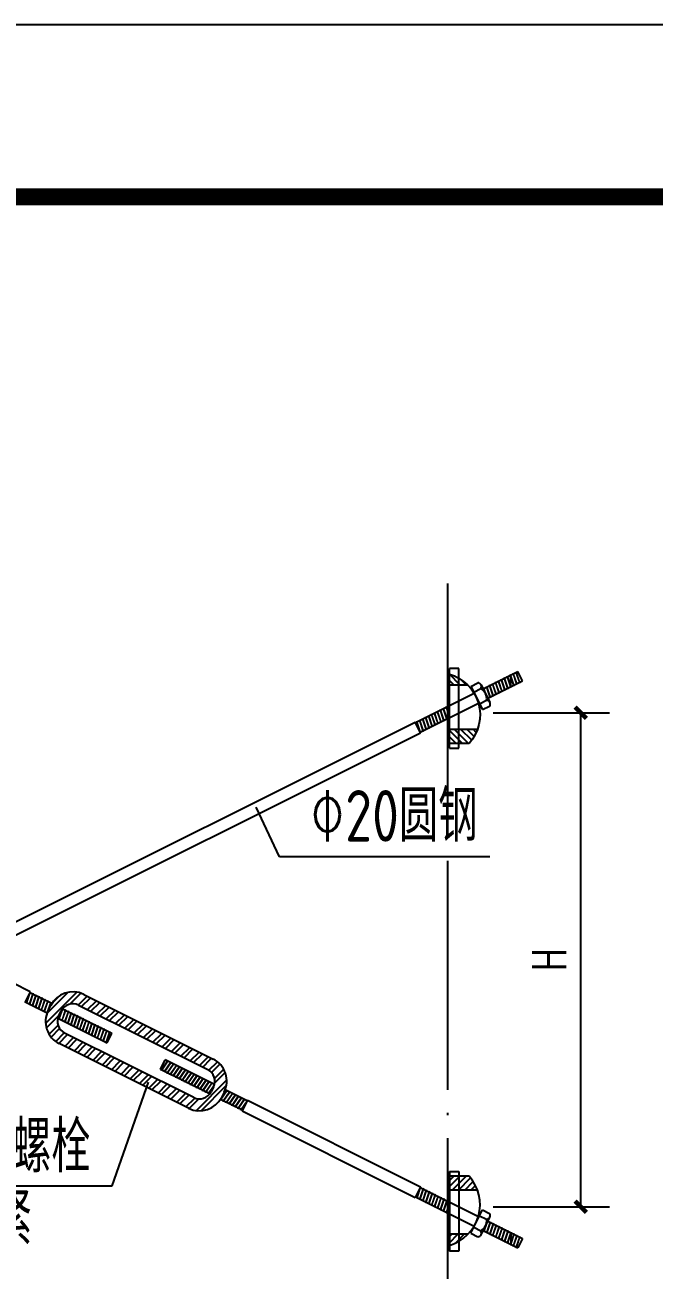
# Model space of a CAD drawing. Extents: x 9834882 to 10005569, y 1691670 to 2510806.
# Drawn here: x 9984196 to 9989684, y 2048367 to 2059232 of the extents above; entities that cross this region are included whole.
import ezdxf
from ezdxf.enums import TextEntityAlignment as Align

# ---------------------------------------------------------------- set-up
doc = ezdxf.new("R2010")
doc.units = 0
doc.header["$LTSCALE"] = 1000
doc.header["$MEASUREMENT"] = 0
for name, pattern in [('CONTINUOUS1', [0]), ('DASHED', [0.75, 0.5, -0.25]), ('DOTE', [2.42, 2, -0.2, 0.02, -0.2])]:
    doc.linetypes.add(name, pattern=pattern)
doc.layers.get('0').update_dxf_attribs({"linetype": 'CONTINUOUS'})
doc.layers.get('Defpoints').update_dxf_attribs({"linetype": 'CONTINUOUS'})
for name, color, linetype in [('003_THICK', 7, 'CONTINUOUS1'), ('DOTE', 8, 'DOTE'), ('LAYER4', 4, 'CONTINUOUS'), ('PUB_DIM', 3, 'CONTINUOUS'), ('PUB_TEXT', 7, 'CONTINUOUS'), ('PUB_TITLE', 4, 'CONTINUOUS'), ('刚架', 2, 'CONTINUOUS'), ('填充', 8, 'CONTINUOUS'), ('支撑', 4, 'CONTINUOUS'), ('板', 4, 'CONTINUOUS')]:
    doc.layers.add(name, color=color, linetype=linetype)
doc.layers.add('Z-详图标注', color=3, linetype='CONTINUOUS', lineweight=18)
doc.layers.add('标注', color=4, linetype='CONTINUOUS', lineweight=20)
doc.styles.add('_TCH_DIM_T3', font='SIMPLEX', dxfattribs={"width": 0.705882, "bigfont": 'GBCBIG'})
doc.styles.add('TSSD_DIMENSION', font='atssdeng.shx', dxfattribs={"width": 0.7, "bigfont": 'atssdchn.shx'})
doc.dimstyles.new('_TCH_ARCH&&100', dxfattribs={"dimtxt": 297.5, "dimasz": 100, "dimexe": 250, "dimexo": 300, "dimgap": 126.25, "dimtad": 1, "dimdec": 0, "dimzin": 0, "dimdsep": 46, "dimtxsty": '_TCH_DIM_T3', "dimblk": 'ARCHTICK', "dimcen": 0.09, "dimclrt": 7, "dimazin": 2, "dimtfac": 1, "dimtdec": 0, "dimtix": 1, "dimtmove": 2, "dimatfit": 3, "dimfxl": 1, "dimtolj": 1, "dimtzin": 0, "dimarcsym": 0})

# ---------------------------------------------------------------- blocks, each defined once
blk = doc.blocks.new('*X12')
at = {"layer": '填充', "linetype": 'Continuous'}
for p, q in [((15639567, -855205), (15639643, -855129)), ((15639595, -855219), (15639671, -855143)), ((15639647, -855244), (15639722, -855169)), ((15639675, -855259), (15639750, -855183)), ((15639726, -855284), (15639802, -855209)), ((15639754, -855298), (15639830, -855223)), ((15639806, -855324), (15639881, -855249)), ((15639834, -855338), (15639910, -855263)), ((15639885, -855364), (15639961, -855288)), ((15639914, -855378), (15639989, -855302)), ((15639965, -855404), (15640040, -855328)), ((15639993, -855418), (15640069, -855342)), ((15640045, -855443), (15640120, -855368)), ((15640073, -855457), (15640148, -855382)), ((15640124, -855483), (15640200, -855408)), ((15639372, -855519), (15639448, -855443)), ((15639400, -855533), (15639476, -855458)), ((15639452, -855559), (15639527, -855483)), ((15639480, -855573), (15639555, -855497)), ((15640152, -855497), (15640228, -855422)), ((15640204, -855523), (15640279, -855447)), ((15640232, -855537), (15640307, -855461)), ((15640283, -855563), (15640359, -855487)), ((15640311, -855577), (15640387, -855501)), ((15639531, -855599), (15639607, -855523)), ((15639560, -855613), (15639635, -855537)), ((15639611, -855638), (15639686, -855563)), ((15639639, -855652), (15639715, -855577)), ((15639691, -855678), (15639766, -855603)), ((15639719, -855692), (15639794, -855617)), ((15640363, -855602), (15640438, -855527)), ((15640391, -855616), (15640466, -855541)), ((15640442, -855642), (15640518, -855567)), ((15640470, -855656), (15640546, -855581)), ((15640522, -855682), (15640597, -855607)), ((15639770, -855718), (15639846, -855642)), ((15639798, -855732), (15639874, -855656)), ((15639850, -855758), (15639925, -855682)), ((15639878, -855772), (15639953, -855696)), ((15639929, -855797), (15640005, -855722)), ((15640550, -855696), (15640617, -855629)), ((15639957, -855811), (15640033, -855736)), ((15640009, -855837), (15640084, -855762)), ((15640037, -855851), (15640112, -855776)), ((15640088, -855877), (15640164, -855801)), ((15640116, -855891), (15640192, -855816)), ((15640168, -855917), (15640243, -855841)), ((15640196, -855931), (15640271, -855855)), ((15640247, -855956), (15640323, -855881)), ((15640275, -855971), (15640351, -855895)), ((15640327, -855996), (15640402, -855921)), ((15640355, -856010), (15640425, -855940))]:
    blk.add_line(p, q, dxfattribs=at)
blk = doc.blocks.new('*X13')
at = {"layer": '填充', "linetype": 'Continuous'}
for p, q in [((15639209, -855324), (15639476, -855057)), ((15639222, -855234), (15639398, -855058)), ((15639264, -855150), (15639328, -855086)), ((15639419, -855157), (15639510, -855065)), ((15639488, -855165), (15639563, -855089)), ((15639516, -855179), (15639591, -855104)), ((15639216, -855360), (15639325, -855251)), ((15639239, -855414), (15639315, -855338)), ((15639256, -855439), (15639328, -855367)), ((15639295, -855477), (15639368, -855404)), ((15639321, -855493), (15639396, -855418))]:
    blk.add_line(p, q, dxfattribs=at)
blk = doc.blocks.new('*X14')
at = {"layer": '填充', "linetype": 'Continuous'}
for p, q in [((15640617, -855629), (15640625, -855621)), ((15640601, -855722), (15640674, -855650)), ((15640624, -855741), (15640695, -855670)), ((15640651, -855792), (15640728, -855714)), ((15640495, -856066), (15640753, -855808)), ((15640651, -855833), (15640741, -855743)), ((15640425, -855940), (15640431, -855935)), ((15640536, -856068), (15640750, -855854)), ((15640406, -856036), (15640483, -855960)), ((15640435, -856050), (15640517, -855967))]:
    blk.add_line(p, q, dxfattribs=at)
blk = doc.blocks.new('A$C3B5F1999')
at = {"layer": '板', "lineweight": -3}
h = blk.add_hatch(dxfattribs=at)
h.set_pattern_fill('ANSI31', color=256, scale=11.25, style=0)
h.set_pattern_definition([(225, (1544786.093, 1161578.04), (25.25697034, -25.25697034), [])])
h.paths.add_polyline_path([(227, 494, 0.095394), (160, 607), (0, 607), (0, 494)])
h.paths.add_polyline_path([(0, 136), (0, 45, 0.128822), (150, 136)])
for p, q in [((0, 645), (77, 645)), ((0, 645), (0, 0)), ((160, 607), (0, 607)), ((160, 607), (0, 607)), ((77, 645), (77, 0)), ((227, 494), (0, 494)), ((150, 136), (0, 136)), ((77, 0), (0, 0))]:
    blk.add_line(p, q, dxfattribs=at)
blk.add_arc((-98, 377), 346, 286.4909, 41.6183, dxfattribs=at)
blk = doc.blocks.new('_ArchTick')
at = {"color": 0, "linetype": 'ByBlock', "const_width": 0.4}
blk.add_lwpolyline([(-0.5, -0.5), (0.5, 0.5)], dxfattribs=at)
blk = doc.blocks.new('*D47')
at = {"layer": 'Defpoints', "color": 0}
for p in [(9987981, 2053230), (9989044, 2053230), (9987981, 2048920)]:
    blk.add_point(p, dxfattribs=at)
at = {"layer": 'PUB_DIM', "color": 0, "lineweight": -2}
for p, q in [((9988281, 2053230), (9989294, 2053230)), ((9989044, 2048920), (9989044, 2053230)), ((9988281, 2048920), (9989294, 2048920))]:
    blk.add_line(p, q, dxfattribs=at)
at = {"layer": 'PUB_DIM', "color": 0, "lineweight": -2, "xscale": 100, "yscale": 100, "zscale": 100}
for p, rotation in [((9989044, 2053230), 90), ((9989044, 2048920), 270)]:
    blk.add_blockref('_ArchTick', p, dxfattribs=dict(at, rotation=rotation))
at = {"layer": 'PUB_DIM', "color": 7, "insert": (9988769, 2051075), "char_height": 297.5, "attachment_point": 5, "rotation": 90, "style": '_TCH_DIM_T3'}
blk.add_mtext('\\A1;H', dxfattribs=at)

msp = doc.modelspace()

# ---------------------------------------------------------------- linework, layer by layer
at = {"layer": '003_THICK'}
for p, q in [((9988085.3, 2053460.5), (9988187, 2053257.2)), ((9988085.3, 2048689.4), (9988187, 2048892.8))]:
    msp.add_line(p, q, dxfattribs=at)
at = {"layer": 'DOTE'}
msp.add_line((9987880.9, 2054359.3), (9987880.9, 2047119.6), dxfattribs=at)
at = {"layer": 'LAYER4'}
for p, q in [((9984399.1, 2050632.4), (9984420.9, 2050675.9)), ((9984663.9, 2050679.8), (9985791.2, 2050116.1)), ((9984710.2, 2050772.4), (9985837.5, 2050208.7)), ((9984491.7, 2050586.1), (9984513.4, 2050629.7)), ((9985669.2, 2049872), (9984541.8, 2050435.7)), ((9985622.9, 2049779.4), (9984495.5, 2050343.1)), ((9985841.4, 2049965.7), (9985819.6, 2049922.1)), ((9985934, 2049919.4), (9985912.2, 2049875.8))]:
    msp.add_line(p, q, dxfattribs=at)
for centre, major_axis, start_param, end_param in [((9984613.7, 2050579.5), (215.6, 0.1), 1.1066271, 2.6774234), ((9984613.7, 2050579.5), (112.1, 0.2), 1.1053807, 2.676177), ((9984591.9, 2050535.9), (215.6, 3.1), 2.66342, 4.2342164), ((9984591.9, 2050535.9), (-112.1, 1.1), -0.4534057, 1.1173906), ((9985741.1, 2050015.8), (215.6, 0.1), -0.4640751, 1.1067213), ((9985741.1, 2050015.8), (-112.1, 3.8), 2.7117537, 4.28255), ((9985719.3, 2049972.3), (112.1, 0.2), 4.2469734, 5.8177697), ((9985719.3, 2049972.3), (-215.6, 1.5), 1.11422, 2.6850163)]:
    msp.add_ellipse(centre, major_axis=major_axis, ratio=1, start_param=start_param, end_param=end_param, dxfattribs=at)
at = {"layer": 'PUB_TEXT'}
for p, q in [((9986416.4, 2051972.4), (9986212.7, 2052407.1)), ((9988250, 2051972.4), (9986416.4, 2051972.4)), ((9984955.9, 2049101.3), (9985275.4, 2050008.3)), ((9982180.9, 2049101.3), (9984955.9, 2049101.3))]:
    msp.add_line(p, q, dxfattribs=at)
at = {"layer": 'PUB_TITLE'}
msp.add_lwpolyline([(9894118.7, 1996232.1), (10005568.7, 1996232.1), (10005568.7, 2059232.1), (9894118.7, 2059232.1)], close=True, dxfattribs=at)
at = {"layer": 'PUB_TITLE', "const_width": 150}
msp.add_lwpolyline([(9897868.7, 1997732.1), (10004068.7, 1997732.1), (10004068.7, 2057732.1), (9897868.7, 2057732.1)], close=True, dxfattribs=at)
at = {"layer": '刚架', "color": 5, "linetype": 'DASHED'}
for p, q in [((9988432.9, 2053455.8), (9988432.9, 2053558.7)), ((9988432.9, 2048694.1), (9988432.9, 2048591.3))]:
    msp.add_line(p, q, dxfattribs=at)
at = {"layer": '支撑', "linetype": 'Continuous'}
for p, q in [((9988192.7, 2053438.6), (9988495.4, 2053589.9)), ((9988233.9, 2053356.3), (9988536.6, 2053507.6)), ((9988536.6, 2053507.6), (9988495.4, 2053589.9)), ((9987603.2, 2053143.8), (9988115.6, 2053400)), ((9988085.3, 2053460.5), (9988147, 2053491.4)), ((9988110.7, 2053409.7), (9988172.4, 2053440.5)), ((9988175.2, 2053473.7), (9988251.4, 2053321.2)), ((9987644.3, 2053061.5), (9988156.7, 2053317.7)), ((9988161.6, 2053308), (9988223.3, 2053338.9)), ((9988187, 2053257.2), (9988248.7, 2053288)), ((9984242.3, 2050795.8), (9979536.2, 2053148.9)), ((9983568.4, 2051132.8), (9987600.6, 2053148.9)), ((9987646.9, 2053056.3), (9987600.6, 2053148.9)), ((9983684.1, 2051075), (9987646.9, 2053056.3)), ((9984242.3, 2050795.8), (9984196.1, 2050703.3)), ((9984239.8, 2050790.7), (9984431.5, 2050694.8)), ((9984198.6, 2050708.4), (9984390.4, 2050612.5)), ((9984483.9, 2050565.8), (9984913.5, 2050351)), ((9984525, 2050648.1), (9984954.7, 2050433.3)), ((9984913.5, 2050351), (9984954.7, 2050433.3)), ((9985378.4, 2050118.5), (9985419.5, 2050200.8)), ((9985849.2, 2049986), (9985419.5, 2050200.8)), ((9985808, 2049903.7), (9985378.4, 2050118.5)), ((9986134.4, 2049843.4), (9985942.7, 2049939.3)), ((9986093.3, 2049761.1), (9985901.5, 2049857)), ((9986137, 2049848.5), (9986090.7, 2049755.9)), ((9986137, 2049848.5), (9987646.9, 2049093.6)), ((9986090.7, 2049755.9), (9987600.6, 2049001)), ((9987646.9, 2049093.6), (9987600.6, 2049001)), ((9987644.3, 2049088.4), (9988156.7, 2048832.2)), ((9987603.2, 2049006.1), (9988115.6, 2048749.9)), ((9988161.6, 2048841.9), (9988223.3, 2048811.1)), ((9988175.2, 2048676.2), (9988251.4, 2048828.8)), ((9988187, 2048892.8), (9988248.7, 2048861.9)), ((9988110.7, 2048740.2), (9988172.4, 2048709.4)), ((9988233.9, 2048793.6), (9988536.6, 2048642.3)), ((9988085.3, 2048689.4), (9988147, 2048658.5)), ((9988192.7, 2048711.4), (9988495.4, 2048560)), ((9988536.6, 2048642.3), (9988495.4, 2048560))]:
    msp.add_line(p, q, dxfattribs=at)
for centre, major_axis, start_param, end_param in [((9988146.5, 2053459.3), (32, 1.4), -0.6709106, 1.5123413), ((9988121.8, 2053351.7), (-102.3, 0.3), 3.0187674, 4.1979879), ((9988222.8, 2053306.8), (32, 1.7), -0.6803705, 1.5028814), ((9988222.8, 2048843.1), (-32, 1.7), 1.6383653, 3.8216172), ((9988121.8, 2048798.2), (102.3, 0.2), -1.0548856, 0.124335), ((9988146.5, 2048690.6), (-32, 1.6), 1.6363651, 3.819617)]:
    msp.add_ellipse(centre, major_axis=major_axis, ratio=1, start_param=start_param, end_param=end_param, dxfattribs=at)
at = {"layer": '标注', "linetype": 'Continuous'}
for p, q in [((9988299.2, 2053491.8), (9988300, 2053498.6)), ((9988333.4, 2053399.6), (9988300, 2053498.6)), ((9988300, 2053498.6), (9988304.4, 2053494.4)), ((9988325, 2053504.7), (9988325.7, 2053511.5)), ((9988354.7, 2053416.7), (9988325, 2053504.7)), ((9988359.1, 2053412.5), (9988325.7, 2053511.5)), ((9988325.7, 2053511.5), (9988330.1, 2053507.3)), ((9988359.9, 2053419.3), (9988330.1, 2053507.3)), ((9988350.7, 2053517.5), (9988351.4, 2053524.3)), ((9988380.4, 2053429.5), (9988350.7, 2053517.5)), ((9988384.8, 2053425.3), (9988351.4, 2053524.3)), ((9988351.4, 2053524.3), (9988355.9, 2053520.1)), ((9988385.6, 2053432.1), (9988355.9, 2053520.1)), ((9988376.4, 2053530.4), (9988377.1, 2053537.2)), ((9988406.1, 2053442.4), (9988376.4, 2053530.4)), ((9988410.5, 2053438.2), (9988377.1, 2053537.2)), ((9988377.1, 2053537.2), (9988381.6, 2053533)), ((9988411.3, 2053445), (9988381.6, 2053533)), ((9988402.1, 2053543.2), (9988402.8, 2053550)), ((9988431.8, 2053455.2), (9988402.1, 2053543.2)), ((9988436.3, 2053451), (9988402.8, 2053550)), ((9988402.8, 2053550), (9988407.3, 2053545.8)), ((9988437, 2053457.8), (9988407.3, 2053545.8)), ((9988427.8, 2053556.1), (9988428.5, 2053562.9)), ((9988457.5, 2053468.1), (9988427.8, 2053556.1)), ((9988462, 2053463.9), (9988428.5, 2053562.9)), ((9988428.5, 2053562.9), (9988433, 2053558.7)), ((9988462.7, 2053470.7), (9988433, 2053558.7)), ((9988453.5, 2053569), (9988454.3, 2053575.8)), ((9988483.2, 2053481), (9988453.5, 2053569)), ((9988487.7, 2053476.8), (9988454.3, 2053575.8)), ((9988454.3, 2053575.8), (9988458.7, 2053571.6)), ((9988488.4, 2053483.6), (9988458.7, 2053571.6)), ((9988479.2, 2053581.8), (9988480, 2053588.6)), ((9988509, 2053493.8), (9988479.2, 2053581.8)), ((9988513.4, 2053489.6), (9988480, 2053588.6)), ((9988480, 2053588.6), (9988484.4, 2053584.4)), ((9988514.1, 2053496.4), (9988484.4, 2053584.4)), ((9988514.1, 2053496.4), (9988513.4, 2053489.6)), ((9988196.4, 2053440.4), (9988197.1, 2053447.2)), ((9988205.9, 2053412.3), (9988196.4, 2053440.4)), ((9988215.2, 2053393.6), (9988197.1, 2053447.2)), ((9988197.1, 2053447.2), (9988201.6, 2053443)), ((9988224.6, 2053374.9), (9988201.6, 2053443)), ((9988222.1, 2053453.2), (9988222.8, 2053460)), ((9988251.8, 2053365.2), (9988222.1, 2053453.2)), ((9988256.3, 2053361), (9988222.8, 2053460)), ((9988222.8, 2053460), (9988227.3, 2053455.8)), ((9988257, 2053367.8), (9988227.3, 2053455.8)), ((9988247.8, 2053466.1), (9988248.5, 2053472.9)), ((9988277.5, 2053378.1), (9988247.8, 2053466.1)), ((9988282, 2053373.9), (9988248.5, 2053472.9)), ((9988248.5, 2053472.9), (9988253, 2053468.7)), ((9988282.7, 2053380.7), (9988253, 2053468.7)), ((9988273.5, 2053479), (9988274.3, 2053485.8)), ((9988303.2, 2053391), (9988273.5, 2053479)), ((9988307.7, 2053386.8), (9988274.3, 2053485.8)), ((9988274.3, 2053485.8), (9988278.7, 2053481.6)), ((9988308.4, 2053393.6), (9988278.7, 2053481.6)), ((9988329, 2053403.8), (9988299.2, 2053491.8)), ((9988303.2, 2053391), (9988307.7, 2053386.8)), ((9988334.1, 2053406.4), (9988304.4, 2053494.4)), ((9988308.4, 2053393.6), (9988307.7, 2053386.8)), ((9988329, 2053403.8), (9988333.4, 2053399.6)), ((9988334.1, 2053406.4), (9988333.4, 2053399.6)), ((9988354.7, 2053416.7), (9988359.1, 2053412.5)), ((9988359.9, 2053419.3), (9988359.1, 2053412.5)), ((9988380.4, 2053429.5), (9988384.8, 2053425.3)), ((9988385.6, 2053432.1), (9988384.8, 2053425.3)), ((9988406.1, 2053442.4), (9988410.5, 2053438.2)), ((9988411.3, 2053445), (9988410.5, 2053438.2)), ((9988431.8, 2053455.2), (9988436.3, 2053451)), ((9988437, 2053457.8), (9988436.3, 2053451)), ((9988457.5, 2053468.1), (9988462, 2053463.9)), ((9988462.7, 2053470.7), (9988462, 2053463.9)), ((9988483.2, 2053481), (9988487.7, 2053476.8)), ((9988488.4, 2053483.6), (9988487.7, 2053476.8)), ((9988509, 2053493.8), (9988513.4, 2053489.6)), ((9987869.9, 2053277.1), (9987870.6, 2053283.9)), ((9987898.1, 2053202.4), (9987870.6, 2053283.9)), ((9987870.6, 2053283.9), (9987875.1, 2053279.7)), ((9987898.1, 2053211.4), (9987875.1, 2053279.7)), ((9988251.8, 2053365.2), (9988256.3, 2053361)), ((9988257, 2053367.8), (9988256.3, 2053361)), ((9988277.5, 2053378.1), (9988282, 2053373.9)), ((9988282.7, 2053380.7), (9988282, 2053373.9)), ((9987664.1, 2053174.3), (9987664.9, 2053181.1)), ((9987693.9, 2053086.3), (9987664.1, 2053174.3)), ((9987664.9, 2053181.1), (9987669.3, 2053176.9)), ((9987698.3, 2053082.1), (9987664.9, 2053181.1)), ((9987699.1, 2053088.9), (9987669.3, 2053176.9)), ((9987689.9, 2053187.1), (9987690.6, 2053193.9)), ((9987719.6, 2053099.1), (9987689.9, 2053187.1)), ((9987724, 2053094.9), (9987690.6, 2053193.9)), ((9987690.6, 2053193.9), (9987695.1, 2053189.7)), ((9987724.8, 2053101.7), (9987695.1, 2053189.7)), ((9987715.6, 2053200), (9987716.3, 2053206.8)), ((9987745.3, 2053112), (9987715.6, 2053200)), ((9987749.7, 2053107.8), (9987716.3, 2053206.8)), ((9987716.3, 2053206.8), (9987720.8, 2053202.6)), ((9987750.5, 2053114.6), (9987720.8, 2053202.6)), ((9987741.3, 2053212.8), (9987742, 2053219.6)), ((9987771, 2053124.8), (9987741.3, 2053212.8)), ((9987775.5, 2053120.6), (9987742, 2053219.6)), ((9987742, 2053219.6), (9987746.5, 2053215.4)), ((9987776.2, 2053127.4), (9987746.5, 2053215.4)), ((9987767, 2053225.7), (9987767.7, 2053232.5)), ((9987796.7, 2053137.7), (9987767, 2053225.7)), ((9987801.2, 2053133.5), (9987767.7, 2053232.5)), ((9987767.7, 2053232.5), (9987772.2, 2053228.3)), ((9987801.9, 2053140.3), (9987772.2, 2053228.3)), ((9987792.7, 2053238.6), (9987793.5, 2053245.4)), ((9987822.4, 2053150.6), (9987792.7, 2053238.6)), ((9987826.9, 2053146.4), (9987793.5, 2053245.4)), ((9987793.5, 2053245.4), (9987797.9, 2053241.2)), ((9987827.6, 2053153.1), (9987797.9, 2053241.2)), ((9987818.4, 2053251.4), (9987819.2, 2053258.2)), ((9987848.1, 2053163.4), (9987818.4, 2053251.4)), ((9987852.6, 2053159.2), (9987819.2, 2053258.2)), ((9987819.2, 2053258.2), (9987823.6, 2053254)), ((9987853.3, 2053166), (9987823.6, 2053254)), ((9987844.1, 2053264.3), (9987844.9, 2053271.1)), ((9987873.9, 2053176.3), (9987844.1, 2053264.3)), ((9987878.3, 2053172.1), (9987844.9, 2053271.1)), ((9987844.9, 2053271.1), (9987849.3, 2053266.9)), ((9987879.1, 2053178.9), (9987849.3, 2053266.9)), ((9987898.1, 2053193.4), (9987869.9, 2053277.1)), ((9987873.9, 2053176.3), (9987878.3, 2053172.1)), ((9987879.1, 2053178.9), (9987878.3, 2053172.1)), ((9987600.6, 2053148.9), (9987605.7, 2053145.1)), ((9987612.7, 2053148.6), (9987613.5, 2053155.4)), ((9987637.5, 2053075), (9987612.7, 2053148.6)), ((9987613.5, 2053155.4), (9987617.9, 2053151.1)), ((9987646.9, 2053056.3), (9987613.5, 2053155.4)), ((9987647.6, 2053063.1), (9987617.9, 2053151.1)), ((9987638.4, 2053161.4), (9987639.2, 2053168.2)), ((9987668.1, 2053073.4), (9987638.4, 2053161.4)), ((9987639.2, 2053168.2), (9987643.6, 2053164)), ((9987672.6, 2053069.2), (9987639.2, 2053168.2)), ((9987673.3, 2053076), (9987643.6, 2053164)), ((9987647.6, 2053063.1), (9987646.9, 2053056.3)), ((9987668.1, 2053073.4), (9987672.6, 2053069.2)), ((9987673.3, 2053076), (9987672.6, 2053069.2)), ((9987693.9, 2053086.3), (9987698.3, 2053082.1)), ((9987699.1, 2053088.9), (9987698.3, 2053082.1)), ((9987719.6, 2053099.1), (9987724, 2053094.9)), ((9987724.8, 2053101.7), (9987724, 2053094.9)), ((9987745.3, 2053112), (9987749.7, 2053107.8)), ((9987750.5, 2053114.6), (9987749.7, 2053107.8)), ((9987771, 2053124.8), (9987775.5, 2053120.6)), ((9987776.2, 2053127.4), (9987775.5, 2053120.6)), ((9987796.7, 2053137.7), (9987801.2, 2053133.5)), ((9987801.9, 2053140.3), (9987801.2, 2053133.5)), ((9987822.4, 2053150.6), (9987826.9, 2053146.4)), ((9987827.6, 2053153.1), (9987826.9, 2053146.4)), ((9987848.1, 2053163.4), (9987852.6, 2053159.2)), ((9987853.3, 2053166), (9987852.6, 2053159.2)), ((9984242.3, 2050795.8), (9984208.9, 2050696.8)), ((9984243.1, 2050789), (9984213.4, 2050701)), ((9984268.1, 2050783), (9984234.6, 2050684)), ((9984243.1, 2050789), (9984242.3, 2050795.8)), ((9984263.6, 2050778.8), (9984268.1, 2050783)), ((9984268.8, 2050776.2), (9984268.1, 2050783)), ((9984196.1, 2050703.3), (9984201.2, 2050707.1)), ((9984233, 2050777.1), (9984208.2, 2050703.6)), ((9984208.2, 2050703.6), (9984208.9, 2050696.8)), ((9984208.9, 2050696.8), (9984213.4, 2050701)), ((9984263.6, 2050778.8), (9984233.9, 2050690.8)), ((9984233.9, 2050690.8), (9984234.6, 2050684)), ((9984234.6, 2050684), (9984239.1, 2050688.2)), ((9984268.8, 2050776.2), (9984239.1, 2050688.2)), ((9984289.3, 2050765.9), (9984259.6, 2050677.9)), ((9984259.6, 2050677.9), (9984260.3, 2050671.1)), ((9984293.8, 2050770.1), (9984260.3, 2050671.1)), ((9984260.3, 2050671.1), (9984264.8, 2050675.3)), ((9984294.5, 2050763.3), (9984264.8, 2050675.3)), ((9984315, 2050753.1), (9984285.3, 2050665.1)), ((9984319.5, 2050757.3), (9984286.1, 2050658.3)), ((9984289.3, 2050765.9), (9984293.8, 2050770.1)), ((9984320.2, 2050750.5), (9984290.5, 2050662.5)), ((9984294.5, 2050763.3), (9984293.8, 2050770.1)), ((9984340.8, 2050740.2), (9984311, 2050652.2)), ((9984345.2, 2050744.4), (9984311.8, 2050645.4)), ((9984315, 2050753.1), (9984319.5, 2050757.3)), ((9984345.9, 2050737.6), (9984316.2, 2050649.6)), ((9984320.2, 2050750.5), (9984319.5, 2050757.3)), ((9984366.5, 2050727.4), (9984336.8, 2050639.3)), ((9984370.9, 2050731.6), (9984337.5, 2050632.6)), ((9984340.8, 2050740.2), (9984345.2, 2050744.4)), ((9984371.7, 2050724.8), (9984341.9, 2050636.8)), ((9984345.9, 2050737.6), (9984345.2, 2050744.4)), ((9984392.2, 2050714.5), (9984362.5, 2050626.5)), ((9984396.6, 2050718.7), (9984363.2, 2050619.7)), ((9984366.5, 2050727.4), (9984370.9, 2050731.6)), ((9984397.4, 2050711.9), (9984367.7, 2050623.9)), ((9984371.7, 2050724.8), (9984370.9, 2050731.6)), ((9984417.9, 2050701.6), (9984388.2, 2050613.6)), ((9984392.2, 2050714.5), (9984396.6, 2050718.7)), ((9984422.3, 2050705.8), (9984393.3, 2050619.8)), ((9984397.4, 2050711.9), (9984396.6, 2050718.7)), ((9984423.1, 2050699), (9984403.7, 2050641.6)), ((9984417.9, 2050701.6), (9984422.3, 2050705.8)), ((9984423.1, 2050699), (9984422.3, 2050705.8)), ((9984285.3, 2050665.1), (9984286.1, 2050658.3)), ((9984286.1, 2050658.3), (9984290.5, 2050662.5)), ((9984311, 2050652.2), (9984311.8, 2050645.4)), ((9984311.8, 2050645.4), (9984316.2, 2050649.6)), ((9984336.8, 2050639.3), (9984337.5, 2050632.6)), ((9984337.5, 2050632.6), (9984341.9, 2050636.8)), ((9984362.5, 2050626.5), (9984363.2, 2050619.7)), ((9984363.2, 2050619.7), (9984367.7, 2050623.9)), ((9984388.2, 2050613.6), (9984388.8, 2050608.2)), ((9984514.5, 2050631.8), (9984491, 2050562.2)), ((9984521.4, 2050643.1), (9984491.8, 2050555.4)), ((9984525.9, 2050647.6), (9984496.2, 2050559.6)), ((9984546.5, 2050637.3), (9984516.8, 2050549.3)), ((9984550.9, 2050641.6), (9984517.5, 2050542.5)), ((9984551.7, 2050634.8), (9984521.9, 2050546.8)), ((9984525.9, 2050647.6), (9984525.8, 2050649.1)), ((9984572.2, 2050624.5), (9984542.5, 2050536.5)), ((9984576.6, 2050628.7), (9984543.2, 2050529.7)), ((9984546.5, 2050637.3), (9984550.9, 2050641.6)), ((9984577.4, 2050621.9), (9984547.7, 2050533.9)), ((9984551.7, 2050634.8), (9984550.9, 2050641.6)), ((9984597.9, 2050611.6), (9984568.2, 2050523.6)), ((9984602.4, 2050615.8), (9984568.9, 2050516.8)), ((9984572.2, 2050624.5), (9984576.6, 2050628.7)), ((9984603.1, 2050609), (9984573.4, 2050521)), ((9984577.4, 2050621.9), (9984576.6, 2050628.7)), ((9984623.6, 2050598.8), (9984593.9, 2050510.8)), ((9984628.1, 2050603), (9984594.6, 2050504)), ((9984597.9, 2050611.6), (9984602.4, 2050615.8)), ((9984628.8, 2050596.2), (9984599.1, 2050508.2)), ((9984603.1, 2050609), (9984602.4, 2050615.8)), ((9984649.3, 2050585.9), (9984619.6, 2050497.9)), ((9984653.8, 2050590.1), (9984620.4, 2050491.1)), ((9984623.6, 2050598.8), (9984628.1, 2050603)), ((9984654.5, 2050583.3), (9984624.8, 2050495.3)), ((9984628.8, 2050596.2), (9984628.1, 2050603)), ((9984675, 2050573.1), (9984645.3, 2050485.1)), ((9984679.5, 2050577.3), (9984646.1, 2050478.3)), ((9984649.3, 2050585.9), (9984653.8, 2050590.1)), ((9984680.2, 2050570.5), (9984650.5, 2050482.5)), ((9984654.5, 2050583.3), (9984653.8, 2050590.1)), ((9984705.2, 2050564.4), (9984671.8, 2050465.4)), ((9984675, 2050573.1), (9984679.5, 2050577.3)), ((9984680.2, 2050570.5), (9984679.5, 2050577.3)), ((9984700.8, 2050560.2), (9984705.2, 2050564.4)), ((9984706, 2050557.6), (9984705.2, 2050564.4)), ((9984491, 2050562.2), (9984491.8, 2050555.4)), ((9984491.8, 2050555.4), (9984496.2, 2050559.6)), ((9984516.8, 2050549.3), (9984517.5, 2050542.5)), ((9984517.5, 2050542.5), (9984521.9, 2050546.8)), ((9984542.5, 2050536.5), (9984543.2, 2050529.7)), ((9984543.2, 2050529.7), (9984547.7, 2050533.9)), ((9984568.2, 2050523.6), (9984568.9, 2050516.8)), ((9984568.9, 2050516.8), (9984573.4, 2050521)), ((9984593.9, 2050510.8), (9984594.6, 2050504)), ((9984594.6, 2050504), (9984599.1, 2050508.2)), ((9984619.6, 2050497.9), (9984620.4, 2050491.1)), ((9984620.4, 2050491.1), (9984624.8, 2050495.3)), ((9984645.3, 2050485.1), (9984646.1, 2050478.3)), ((9984646.1, 2050478.3), (9984650.5, 2050482.5)), ((9984700.8, 2050560.2), (9984671, 2050472.2)), ((9984671, 2050472.2), (9984671.8, 2050465.4)), ((9984671.8, 2050465.4), (9984676.2, 2050469.6)), ((9984706, 2050557.6), (9984676.2, 2050469.6)), ((9984726.5, 2050547.3), (9984696.8, 2050459.3)), ((9984696.8, 2050459.3), (9984697.5, 2050452.5)), ((9984730.9, 2050551.5), (9984697.5, 2050452.5)), ((9984697.5, 2050452.5), (9984702, 2050456.7)), ((9984731.7, 2050544.8), (9984702, 2050456.7)), ((9984752.2, 2050534.5), (9984722.5, 2050446.5)), ((9984756.6, 2050538.7), (9984723.2, 2050439.7)), ((9984726.5, 2050547.3), (9984730.9, 2050551.5)), ((9984757.4, 2050531.9), (9984727.7, 2050443.9)), ((9984731.7, 2050544.8), (9984730.9, 2050551.5)), ((9984777.9, 2050521.6), (9984748.2, 2050433.6)), ((9984782.4, 2050525.8), (9984748.9, 2050426.8)), ((9984752.2, 2050534.5), (9984756.6, 2050538.7)), ((9984783.1, 2050519), (9984753.4, 2050431)), ((9984757.4, 2050531.9), (9984756.6, 2050538.7)), ((9984803.6, 2050508.8), (9984773.9, 2050420.8)), ((9984808.1, 2050513), (9984774.6, 2050414)), ((9984777.9, 2050521.6), (9984782.4, 2050525.8)), ((9984808.8, 2050506.2), (9984779.1, 2050418.2)), ((9984783.1, 2050519), (9984782.4, 2050525.8)), ((9984829.3, 2050495.9), (9984799.6, 2050407.9)), ((9984833.8, 2050500.1), (9984800.4, 2050401.1)), ((9984803.6, 2050508.8), (9984808.1, 2050513)), ((9984834.5, 2050493.3), (9984804.8, 2050405.3)), ((9984808.8, 2050506.2), (9984808.1, 2050513)), ((9984855, 2050483.1), (9984825.3, 2050395.1)), ((9984859.5, 2050487.3), (9984826.1, 2050388.3)), ((9984829.3, 2050495.9), (9984833.8, 2050500.1)), ((9984860.2, 2050480.5), (9984830.5, 2050392.5)), ((9984834.5, 2050493.3), (9984833.8, 2050500.1)), ((9984880.8, 2050470.2), (9984851, 2050382.2)), ((9984885.2, 2050474.4), (9984851.8, 2050375.4)), ((9984855, 2050483.1), (9984859.5, 2050487.3)), ((9984886, 2050467.6), (9984856.2, 2050379.6)), ((9984860.2, 2050480.5), (9984859.5, 2050487.3)), ((9984906.5, 2050457.3), (9984876.8, 2050369.3)), ((9984910.9, 2050461.5), (9984877.5, 2050362.5)), ((9984880.8, 2050470.2), (9984885.2, 2050474.4)), ((9984911.7, 2050454.7), (9984882, 2050366.7)), ((9984886, 2050467.6), (9984885.2, 2050474.4)), ((9984906.5, 2050457.3), (9984910.9, 2050461.5)), ((9984911.7, 2050454.7), (9984910.9, 2050461.5)), ((9984722.5, 2050446.5), (9984723.2, 2050439.7)), ((9984723.2, 2050439.7), (9984727.7, 2050443.9)), ((9984748.2, 2050433.6), (9984748.9, 2050426.8)), ((9984748.9, 2050426.8), (9984753.4, 2050431)), ((9984773.9, 2050420.8), (9984774.6, 2050414)), ((9984774.6, 2050414), (9984779.1, 2050418.2)), ((9984799.6, 2050407.9), (9984800.4, 2050401.1)), ((9984800.4, 2050401.1), (9984804.8, 2050405.3)), ((9984825.3, 2050395.1), (9984826.1, 2050388.3)), ((9984826.1, 2050388.3), (9984830.5, 2050392.5)), ((9984851, 2050382.2), (9984851.8, 2050375.4)), ((9984851.8, 2050375.4), (9984856.2, 2050379.6)), ((9984876.8, 2050369.3), (9984877.5, 2050362.5)), ((9984877.5, 2050362.5), (9984882, 2050366.7)), ((9984932.2, 2050444.5), (9984902.5, 2050356.5)), ((9984902.5, 2050356.5), (9984903.2, 2050349.7)), ((9984936.6, 2050448.7), (9984903.2, 2050349.7)), ((9984903.2, 2050349.7), (9984907.7, 2050353.9)), ((9984937.4, 2050441.9), (9984907.7, 2050353.9)), ((9984932.2, 2050444.5), (9984936.6, 2050448.7)), ((9984937.4, 2050441.9), (9984936.6, 2050448.7)), ((9985442.7, 2050195.7), (9985383.5, 2050109.5)), ((9985436.8, 2050192.2), (9985384.2, 2050115.6)), ((9985442, 2050189.6), (9985389.4, 2050113)), ((9985468.4, 2050182.8), (9985409.3, 2050096.7)), ((9985462.5, 2050179.3), (9985410, 2050102.7)), ((9985467.7, 2050176.7), (9985415.1, 2050100.2)), ((9985494.1, 2050170), (9985435, 2050083.8)), ((9985488.2, 2050166.5), (9985435.7, 2050089.9)), ((9985436.8, 2050192.2), (9985442.7, 2050195.7)), ((9985493.4, 2050163.9), (9985440.9, 2050087.3)), ((9985442, 2050189.6), (9985442.7, 2050195.7)), ((9985519.8, 2050157.1), (9985460.7, 2050071)), ((9985514, 2050153.6), (9985461.4, 2050077)), ((9985462.5, 2050179.3), (9985468.4, 2050182.8)), ((9985519.1, 2050151), (9985466.6, 2050074.4)), ((9985467.7, 2050176.7), (9985468.4, 2050182.8)), ((9985545.5, 2050144.2), (9985486.4, 2050058.1)), ((9985539.7, 2050140.8), (9985487.1, 2050064.2)), ((9985488.2, 2050166.5), (9985494.1, 2050170)), ((9985544.9, 2050138.2), (9985492.3, 2050061.6)), ((9985493.4, 2050163.9), (9985494.1, 2050170)), ((9985571.3, 2050131.4), (9985512.1, 2050045.2)), ((9985514, 2050153.6), (9985519.8, 2050157.1)), ((9985519.1, 2050151), (9985519.8, 2050157.1)), ((9985539.7, 2050140.8), (9985545.5, 2050144.2)), ((9985544.9, 2050138.2), (9985545.5, 2050144.2)), ((9985565.4, 2050127.9), (9985571.3, 2050131.4)), ((9985570.6, 2050125.3), (9985571.3, 2050131.4)), ((9985383.5, 2050109.5), (9985384.2, 2050115.6)), ((9985389.4, 2050113), (9985383.5, 2050109.5)), ((9985409.3, 2050096.7), (9985410, 2050102.7)), ((9985415.1, 2050100.2), (9985409.3, 2050096.7)), ((9985435, 2050083.8), (9985435.7, 2050089.9)), ((9985440.9, 2050087.3), (9985435, 2050083.8)), ((9985460.7, 2050071), (9985461.4, 2050077)), ((9985466.6, 2050074.4), (9985460.7, 2050071)), ((9985486.4, 2050058.1), (9985487.1, 2050064.2)), ((9985492.3, 2050061.6), (9985486.4, 2050058.1)), ((9985512.1, 2050045.2), (9985512.8, 2050051.3)), ((9985518, 2050048.7), (9985512.1, 2050045.2)), ((9985565.4, 2050127.9), (9985512.8, 2050051.3)), ((9985570.6, 2050125.3), (9985518, 2050048.7)), ((9985597, 2050118.5), (9985537.8, 2050032.4)), ((9985537.8, 2050032.4), (9985538.5, 2050038.5)), ((9985543.7, 2050035.9), (9985537.8, 2050032.4)), ((9985591.1, 2050115), (9985538.5, 2050038.5)), ((9985596.3, 2050112.4), (9985543.7, 2050035.9)), ((9985622.7, 2050105.7), (9985563.5, 2050019.5)), ((9985563.5, 2050019.5), (9985564.2, 2050025.6)), ((9985569.4, 2050023), (9985563.5, 2050019.5)), ((9985616.8, 2050102.2), (9985564.2, 2050025.6)), ((9985622, 2050099.6), (9985569.4, 2050023)), ((9985648.4, 2050092.8), (9985589.3, 2050006.7)), ((9985642.5, 2050089.3), (9985590, 2050012.7)), ((9985591.1, 2050115), (9985597, 2050118.5)), ((9985647.7, 2050086.7), (9985595.1, 2050010.2)), ((9985596.3, 2050112.4), (9985597, 2050118.5)), ((9985674.1, 2050080), (9985615, 2049993.8)), ((9985668.2, 2050076.5), (9985615.7, 2049999.9)), ((9985616.8, 2050102.2), (9985622.7, 2050105.7)), ((9985673.4, 2050073.9), (9985620.9, 2049997.3)), ((9985622, 2050099.6), (9985622.7, 2050105.7)), ((9985699.8, 2050067.1), (9985640.7, 2049980.9)), ((9985694, 2050063.6), (9985641.4, 2049987)), ((9985642.5, 2050089.3), (9985648.4, 2050092.8)), ((9985699.1, 2050061), (9985646.6, 2049984.4)), ((9985647.7, 2050086.7), (9985648.4, 2050092.8)), ((9985725.6, 2050054.2), (9985666.4, 2049968.1)), ((9985719.7, 2050050.7), (9985667.1, 2049974.2)), ((9985668.2, 2050076.5), (9985674.1, 2050080)), ((9985724.9, 2050048.2), (9985672.3, 2049971.6)), ((9985673.4, 2050073.9), (9985674.1, 2050080)), ((9985751.3, 2050041.4), (9985692.1, 2049955.2)), ((9985745.4, 2050037.9), (9985692.8, 2049961.3)), ((9985694, 2050063.6), (9985699.8, 2050067.1)), ((9985750.6, 2050035.3), (9985698, 2049958.7)), ((9985699.1, 2050061), (9985699.8, 2050067.1)), ((9985777, 2050028.5), (9985717.8, 2049942.4)), ((9985771.1, 2050025), (9985718.5, 2049948.5)), ((9985719.7, 2050050.7), (9985725.6, 2050054.2)), ((9985776.3, 2050022.4), (9985723.7, 2049945.9)), ((9985724.9, 2050048.2), (9985725.6, 2050054.2)), ((9985745.4, 2050037.9), (9985751.3, 2050041.4)), ((9985750.6, 2050035.3), (9985751.3, 2050041.4)), ((9985771.1, 2050025), (9985777, 2050028.5)), ((9985776.3, 2050022.4), (9985777, 2050028.5)), ((9985589.3, 2050006.7), (9985590, 2050012.7)), ((9985595.1, 2050010.2), (9985589.3, 2050006.7)), ((9985615, 2049993.8), (9985615.7, 2049999.9)), ((9985620.9, 2049997.3), (9985615, 2049993.8)), ((9985640.7, 2049980.9), (9985641.4, 2049987)), ((9985646.6, 2049984.4), (9985640.7, 2049980.9)), ((9985666.4, 2049968.1), (9985667.1, 2049974.2)), ((9985672.3, 2049971.6), (9985666.4, 2049968.1)), ((9985692.1, 2049955.2), (9985692.8, 2049961.3)), ((9985698, 2049958.7), (9985692.1, 2049955.2)), ((9985717.8, 2049942.4), (9985718.5, 2049948.5)), ((9985723.7, 2049945.9), (9985717.8, 2049942.4)), ((9985802.7, 2050015.7), (9985743.6, 2049929.5)), ((9985743.6, 2049929.5), (9985744.2, 2049935.6)), ((9985749.4, 2049933), (9985743.6, 2049929.5)), ((9985796.8, 2050012.2), (9985744.2, 2049935.6)), ((9985802, 2050009.6), (9985749.4, 2049933)), ((9985828.4, 2050002.8), (9985769.3, 2049916.7)), ((9985769.3, 2049916.7), (9985770, 2049922.7)), ((9985775.1, 2049920.1), (9985769.3, 2049916.7)), ((9985822.5, 2049999.3), (9985770, 2049922.7)), ((9985827.7, 2049996.7), (9985775.1, 2049920.1)), ((9985847.4, 2049980.1), (9985795, 2049903.8)), ((9985848.2, 2049986.5), (9985795.7, 2049909.9)), ((9985796.8, 2050012.2), (9985802.7, 2050015.7)), ((9985842.4, 2049967.8), (9985800.9, 2049907.3)), ((9985802, 2050009.6), (9985802.7, 2050015.7)), ((9985822.5, 2049999.3), (9985828.4, 2050002.8)), ((9985827.7, 2049996.7), (9985828.4, 2050002.8)), ((9985848.2, 2049986.5), (9985849.5, 2049987.2)), ((9985956.3, 2049932.4), (9985903.7, 2049855.9)), ((9985957, 2049938.5), (9985905.6, 2049863.7)), ((9985951.1, 2049935), (9985916.8, 2049885)), ((9985982.7, 2049925.7), (9985923.6, 2049839.5)), ((9985976.8, 2049922.2), (9985924.2, 2049845.6)), ((9985982, 2049919.6), (9985929.4, 2049843)), ((9986008.4, 2049912.8), (9985949.3, 2049826.7)), ((9985951.1, 2049935), (9985957, 2049938.5)), ((9985956.3, 2049932.4), (9985957, 2049938.5)), ((9985976.8, 2049922.2), (9985982.7, 2049925.7)), ((9985982, 2049919.6), (9985982.7, 2049925.7)), ((9986002.5, 2049909.3), (9986008.4, 2049912.8)), ((9986007.7, 2049906.7), (9986008.4, 2049912.8)), ((9985795, 2049903.8), (9985795.7, 2049909.9)), ((9985800.9, 2049907.3), (9985795, 2049903.8)), ((9985903.7, 2049855.9), (9985899, 2049853.1)), ((9985923.6, 2049839.5), (9985924.2, 2049845.6)), ((9985929.4, 2049843), (9985923.6, 2049839.5)), ((9985949.3, 2049826.7), (9985950, 2049832.7)), ((9985955.2, 2049830.1), (9985949.3, 2049826.7)), ((9986002.5, 2049909.3), (9985950, 2049832.7)), ((9986007.7, 2049906.7), (9985955.2, 2049830.1)), ((9986034.1, 2049899.9), (9985975, 2049813.8)), ((9985975, 2049813.8), (9985975.7, 2049819.9)), ((9985980.9, 2049817.3), (9985975, 2049813.8)), ((9986028.2, 2049896.5), (9985975.7, 2049819.9)), ((9986033.4, 2049893.9), (9985980.9, 2049817.3)), ((9986059.8, 2049887.1), (9986000.7, 2049800.9)), ((9986000.7, 2049800.9), (9986001.4, 2049807)), ((9986006.6, 2049804.4), (9986000.7, 2049800.9)), ((9986054, 2049883.6), (9986001.4, 2049807)), ((9986059.2, 2049881), (9986006.6, 2049804.4)), ((9986085.6, 2049874.2), (9986026.4, 2049788.1)), ((9986079.7, 2049870.7), (9986027.1, 2049794.2)), ((9986028.2, 2049896.5), (9986034.1, 2049899.9)), ((9986084.9, 2049868.1), (9986032.3, 2049791.6)), ((9986033.4, 2049893.9), (9986034.1, 2049899.9)), ((9986111.3, 2049861.4), (9986052.1, 2049775.2)), ((9986105.4, 2049857.9), (9986052.8, 2049781.3)), ((9986054, 2049883.6), (9986059.8, 2049887.1)), ((9986110.6, 2049855.3), (9986058, 2049778.7)), ((9986059.2, 2049881), (9986059.8, 2049887.1)), ((9986137, 2049848.5), (9986077.8, 2049762.4)), ((9986131.1, 2049845), (9986078.5, 2049768.5)), ((9986079.7, 2049870.7), (9986085.6, 2049874.2)), ((9986127.6, 2049829.8), (9986083.7, 2049765.9)), ((9986084.9, 2049868.1), (9986085.6, 2049874.2)), ((9986105.4, 2049857.9), (9986111.3, 2049861.4)), ((9986110.6, 2049855.3), (9986111.3, 2049861.4)), ((9986131.1, 2049845), (9986137, 2049848.5)), ((9986026.4, 2049788.1), (9986027.1, 2049794.2)), ((9986032.3, 2049791.6), (9986026.4, 2049788.1)), ((9986052.1, 2049775.2), (9986052.8, 2049781.3)), ((9986058, 2049778.7), (9986052.1, 2049775.2)), ((9986077.8, 2049762.4), (9986078.5, 2049768.5)), ((9986083.7, 2049765.9), (9986077.8, 2049762.4)), ((9986090.7, 2049755.9), (9986090.7, 2049762.4)), ((9987637.5, 2049074.9), (9987612.7, 2049001.4)), ((9987646.9, 2049093.6), (9987613.5, 2048994.6)), ((9987647.6, 2049086.8), (9987617.9, 2048998.8)), ((9987668.1, 2049076.5), (9987638.4, 2048988.5)), ((9987672.6, 2049080.7), (9987639.2, 2048981.7)), ((9987673.3, 2049073.9), (9987643.6, 2048985.9)), ((9987647.6, 2049086.8), (9987646.9, 2049093.6)), ((9987693.9, 2049063.7), (9987664.1, 2048975.7)), ((9987698.3, 2049067.9), (9987664.9, 2048968.9)), ((9987668.1, 2049076.5), (9987672.6, 2049080.7)), ((9987699.1, 2049061.1), (9987669.3, 2048973.1)), ((9987673.3, 2049073.9), (9987672.6, 2049080.7)), ((9987719.6, 2049050.8), (9987689.9, 2048962.8)), ((9987724, 2049055), (9987690.6, 2048956)), ((9987693.9, 2049063.7), (9987698.3, 2049067.9)), ((9987724.8, 2049048.2), (9987695.1, 2048960.2)), ((9987699.1, 2049061.1), (9987698.3, 2049067.9)), ((9987749.7, 2049042.1), (9987716.3, 2048943.1)), ((9987719.6, 2049050.8), (9987724, 2049055)), ((9987724.8, 2049048.2), (9987724, 2049055)), ((9987745.3, 2049037.9), (9987749.7, 2049042.1)), ((9987750.5, 2049035.3), (9987749.7, 2049042.1)), ((9987600.6, 2049001), (9987605.7, 2049004.9)), ((9987612.7, 2049001.4), (9987613.5, 2048994.6)), ((9987613.5, 2048994.6), (9987617.9, 2048998.8)), ((9987638.4, 2048988.5), (9987639.2, 2048981.7)), ((9987639.2, 2048981.7), (9987643.6, 2048985.9)), ((9987664.1, 2048975.7), (9987664.9, 2048968.9)), ((9987664.9, 2048968.9), (9987669.3, 2048973.1)), ((9987689.9, 2048962.8), (9987690.6, 2048956)), ((9987690.6, 2048956), (9987695.1, 2048960.2)), ((9987745.3, 2049037.9), (9987715.6, 2048949.9)), ((9987715.6, 2048949.9), (9987716.3, 2048943.1)), ((9987716.3, 2048943.1), (9987720.8, 2048947.3)), ((9987750.5, 2049035.3), (9987720.8, 2048947.3)), ((9987771, 2049025.1), (9987741.3, 2048937.1)), ((9987741.3, 2048937.1), (9987742, 2048930.3)), ((9987775.5, 2049029.3), (9987742, 2048930.3)), ((9987742, 2048930.3), (9987746.5, 2048934.5)), ((9987776.2, 2049022.5), (9987746.5, 2048934.5)), ((9987796.7, 2049012.2), (9987767, 2048924.2)), ((9987801.2, 2049016.4), (9987767.7, 2048917.4)), ((9987771, 2049025.1), (9987775.5, 2049029.3)), ((9987801.9, 2049009.6), (9987772.2, 2048921.6)), ((9987776.2, 2049022.5), (9987775.5, 2049029.3)), ((9987822.4, 2048999.4), (9987792.7, 2048911.4)), ((9987826.9, 2049003.6), (9987793.5, 2048904.6)), ((9987796.7, 2049012.2), (9987801.2, 2049016.4)), ((9987827.6, 2048996.8), (9987797.9, 2048908.8)), ((9987801.9, 2049009.6), (9987801.2, 2049016.4)), ((9987848.1, 2048986.5), (9987818.4, 2048898.5)), ((9987852.6, 2048990.7), (9987819.2, 2048891.7)), ((9987822.4, 2048999.4), (9987826.9, 2049003.6)), ((9987853.3, 2048983.9), (9987823.6, 2048895.9)), ((9987827.6, 2048996.8), (9987826.9, 2049003.6)), ((9987873.9, 2048973.7), (9987844.1, 2048885.7)), ((9987878.3, 2048977.9), (9987844.9, 2048878.9)), ((9987848.1, 2048986.5), (9987852.6, 2048990.7)), ((9987879.1, 2048971.1), (9987849.3, 2048883.1)), ((9987853.3, 2048983.9), (9987852.6, 2048990.7)), ((9987898.1, 2048956.5), (9987869.9, 2048872.8)), ((9987898.1, 2048947.5), (9987870.6, 2048866)), ((9987873.9, 2048973.7), (9987878.3, 2048977.9)), ((9987898.1, 2048938.6), (9987875.1, 2048870.2)), ((9987879.1, 2048971.1), (9987878.3, 2048977.9)), ((9987767, 2048924.2), (9987767.7, 2048917.4)), ((9987767.7, 2048917.4), (9987772.2, 2048921.6)), ((9987792.7, 2048911.4), (9987793.5, 2048904.6)), ((9987793.5, 2048904.6), (9987797.9, 2048908.8)), ((9987818.4, 2048898.5), (9987819.2, 2048891.7)), ((9987819.2, 2048891.7), (9987823.6, 2048895.9)), ((9987844.1, 2048885.7), (9987844.9, 2048878.9)), ((9987844.9, 2048878.9), (9987849.3, 2048883.1)), ((9987869.9, 2048872.8), (9987870.6, 2048866)), ((9987870.6, 2048866), (9987875.1, 2048870.2)), ((9988205.9, 2048737.6), (9988196.4, 2048709.5)), ((9988215.2, 2048756.3), (9988197.1, 2048702.7)), ((9988224.6, 2048775), (9988201.6, 2048706.9)), ((9988251.8, 2048784.7), (9988222.1, 2048696.7)), ((9988256.3, 2048788.9), (9988222.8, 2048689.9)), ((9988257, 2048782.1), (9988227.3, 2048694.1)), ((9988277.5, 2048771.8), (9988247.8, 2048683.8)), ((9988282, 2048776), (9988248.5, 2048677)), ((9988251.8, 2048784.7), (9988256.3, 2048788.9)), ((9988282.7, 2048769.2), (9988253, 2048681.2)), ((9988257, 2048782.1), (9988256.3, 2048788.9)), ((9988303.2, 2048759), (9988273.5, 2048671)), ((9988307.7, 2048763.2), (9988274.3, 2048664.2)), ((9988277.5, 2048771.8), (9988282, 2048776)), ((9988308.4, 2048756.4), (9988278.7, 2048668.4)), ((9988282.7, 2048769.2), (9988282, 2048776)), ((9988329, 2048746.1), (9988299.2, 2048658.1)), ((9988333.4, 2048750.3), (9988300, 2048651.3)), ((9988303.2, 2048759), (9988307.7, 2048763.2)), ((9988334.1, 2048743.5), (9988304.4, 2048655.5)), ((9988308.4, 2048756.4), (9988307.7, 2048763.2)), ((9988354.7, 2048733.3), (9988325, 2048645.2)), ((9988359.1, 2048737.5), (9988325.7, 2048638.5)), ((9988329, 2048746.1), (9988333.4, 2048750.3)), ((9988359.9, 2048730.7), (9988330.1, 2048642.7)), ((9988334.1, 2048743.5), (9988333.4, 2048750.3)), ((9988380.4, 2048720.4), (9988350.7, 2048632.4)), ((9988384.8, 2048724.6), (9988351.4, 2048625.6)), ((9988354.7, 2048733.3), (9988359.1, 2048737.5)), ((9988385.6, 2048717.8), (9988355.9, 2048629.8)), ((9988359.9, 2048730.7), (9988359.1, 2048737.5)), ((9988380.4, 2048720.4), (9988384.8, 2048724.6)), ((9988385.6, 2048717.8), (9988384.8, 2048724.6)), ((9988196.4, 2048709.5), (9988197.1, 2048702.7)), ((9988197.1, 2048702.7), (9988201.6, 2048706.9)), ((9988222.1, 2048696.7), (9988222.8, 2048689.9)), ((9988222.8, 2048689.9), (9988227.3, 2048694.1)), ((9988247.8, 2048683.8), (9988248.5, 2048677)), ((9988248.5, 2048677), (9988253, 2048681.2)), ((9988273.5, 2048671), (9988274.3, 2048664.2)), ((9988274.3, 2048664.2), (9988278.7, 2048668.4)), ((9988299.2, 2048658.1), (9988300, 2048651.3)), ((9988300, 2048651.3), (9988304.4, 2048655.5)), ((9988325, 2048645.2), (9988325.7, 2048638.5)), ((9988325.7, 2048638.5), (9988330.1, 2048642.7)), ((9988350.7, 2048632.4), (9988351.4, 2048625.6)), ((9988351.4, 2048625.6), (9988355.9, 2048629.8)), ((9988406.1, 2048707.5), (9988376.4, 2048619.5)), ((9988376.4, 2048619.5), (9988377.1, 2048612.7)), ((9988410.5, 2048711.7), (9988377.1, 2048612.7)), ((9988377.1, 2048612.7), (9988381.6, 2048616.9)), ((9988411.3, 2048704.9), (9988381.6, 2048616.9)), ((9988431.8, 2048694.7), (9988402.1, 2048606.7)), ((9988436.3, 2048698.9), (9988402.8, 2048599.9)), ((9988406.1, 2048707.5), (9988410.5, 2048711.7)), ((9988437, 2048692.1), (9988407.3, 2048604.1)), ((9988411.3, 2048704.9), (9988410.5, 2048711.7)), ((9988457.5, 2048681.8), (9988427.8, 2048593.8)), ((9988462, 2048686), (9988428.5, 2048587)), ((9988431.8, 2048694.7), (9988436.3, 2048698.9)), ((9988462.7, 2048679.2), (9988433, 2048591.2)), ((9988437, 2048692.1), (9988436.3, 2048698.9)), ((9988483.2, 2048669), (9988453.5, 2048581)), ((9988487.7, 2048673.2), (9988454.3, 2048574.2)), ((9988457.5, 2048681.8), (9988462, 2048686)), ((9988488.4, 2048666.4), (9988458.7, 2048578.4)), ((9988462.7, 2048679.2), (9988462, 2048686)), ((9988509, 2048656.1), (9988479.2, 2048568.1)), ((9988513.4, 2048660.3), (9988480, 2048561.3)), ((9988483.2, 2048669), (9988487.7, 2048673.2)), ((9988514.1, 2048653.5), (9988484.4, 2048565.5)), ((9988488.4, 2048666.4), (9988487.7, 2048673.2)), ((9988509, 2048656.1), (9988513.4, 2048660.3)), ((9988514.1, 2048653.5), (9988513.4, 2048660.3)), ((9988402.1, 2048606.7), (9988402.8, 2048599.9)), ((9988402.8, 2048599.9), (9988407.3, 2048604.1)), ((9988427.8, 2048593.8), (9988428.5, 2048587)), ((9988428.5, 2048587), (9988433, 2048591.2)), ((9988453.5, 2048581), (9988454.3, 2048574.2)), ((9988454.3, 2048574.2), (9988458.7, 2048578.4)), ((9988479.2, 2048568.1), (9988480, 2048561.3)), ((9988480, 2048561.3), (9988484.4, 2048565.5))]:
    msp.add_line(p, q, dxfattribs=at)

# ---------------------------------------------------------------- block references
at = {"layer": 'Z-详图标注', "extrusion": (0, 0, -1), "xscale": 1.078125000349246, "yscale": 1.078124999912689, "zscale": -1.078124999962524, "rotation": 180}
msp.add_blockref('A$C3B5F1999', (-9987898.1, 2053616.9), dxfattribs=at)
at = {"layer": 'Z-详图标注', "xscale": 1.078125000349246, "yscale": 1.078124999912689, "zscale": 1.078124999999892}
msp.add_blockref('A$C3B5F1999', (9987898.1, 2048533), dxfattribs=at)
at = {"layer": '填充', "linetype": 'Continuous', "xscale": 1.02222222299315, "yscale": 1.022222222614801, "zscale": 1.022222222698129}
for name in ['*X13', '*X12', '*X14']:
    msp.add_blockref(name, (-6002370.1, 2924849.4), dxfattribs=at)

# ---------------------------------------------------------------- texts
at = {"layer": 'PUB_TEXT', "style": 'TSSD_DIMENSION', "width": 0.8}
for s, p in [('%%13020圆钢', (9987411.6, 2052330.8)), ('M22花篮螺栓', (9983682.3, 2049443.7)), ('张直拉紧', (9983579.2, 2048813.2))]:
    msp.add_text(s, height=450, dxfattribs=at).set_placement(p, align=Align.MIDDLE_CENTER)

# ---------------------------------------------------------------- dimensions: what is measured, and where the dimension line sits
at = {"layer": 'PUB_DIM'}
dim = msp.add_aligned_dim(p1=(9987980.9, 2048920.1), p2=(9987980.9, 2053229.8), distance=-1063.5, text='H', dimstyle='_TCH_ARCH&&100', dxfattribs=at)
dim.commit()
dim.dimension.update_dxf_attribs({"geometry": '*D47', "text_midpoint": (9988769.4, 2051075)})

doc.saveas('drawing.dxf')
